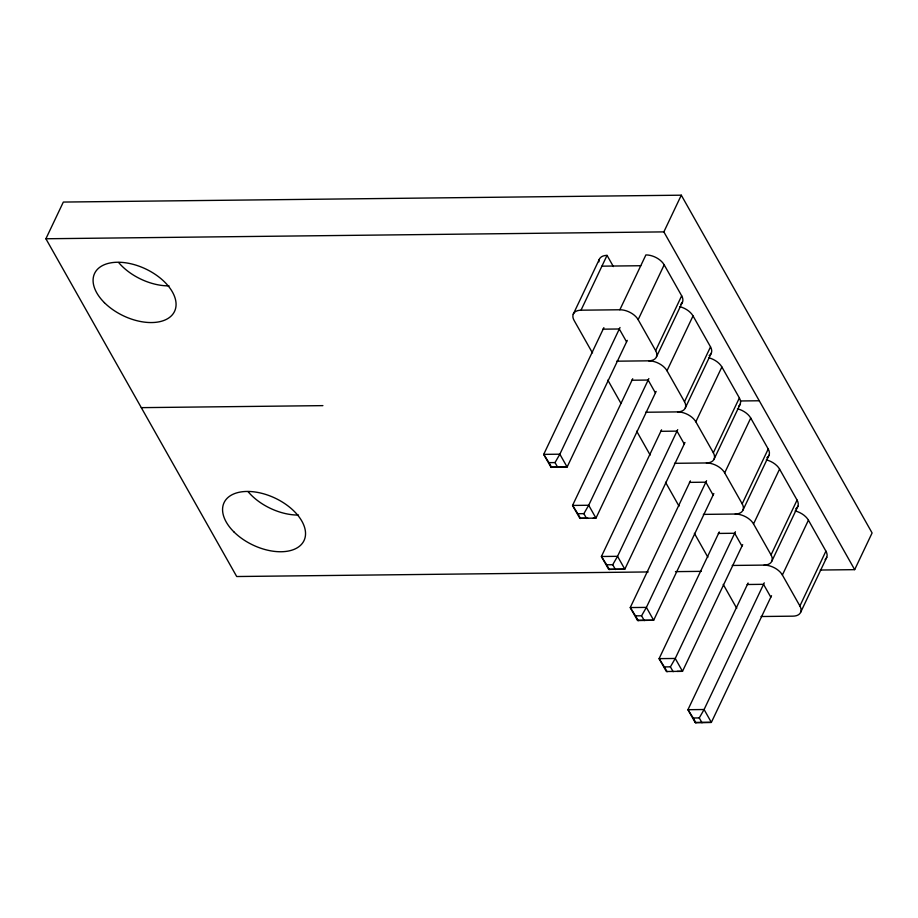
<?xml version="1.0" encoding="UTF-8"?>
<svg xmlns="http://www.w3.org/2000/svg" width="918" height="918" viewBox="0 0 918 918"><rect width="100%" height="100%" fill="white"/><g stroke="black" fill="none" stroke-linecap="round" stroke-linejoin="round"><path stroke-width="1.38" d="M648.211 571.948L236.706 576.527L45.9 238.76L63.331 202.063L681.294 195.19L872.1 532.956L854.669 569.653L820.267 570.032M573.234 314.243L599.27 259.415M592.558 352.845A14.745 8.652 25.4 0 1 591.571 351.353L574.083 320.393A14.745 8.652 25.4 0 1 581.014 310.192L607.05 255.365L613.385 266.576M603.872 327.669L543.708 454.376L550.972 467.239L567.117 467.055L627.281 340.36M581.014 310.192L619.857 309.768L645.893 254.929A14.745 8.652 25.4 0 1 664.184 264.843L681.672 295.803A14.745 8.652 25.4 0 1 680.858 304.179M854.669 569.653L663.863 231.887L681.294 195.19M620.017 327.485L559.854 454.192L555.023 462.58L557.754 467.411M616.804 361.187L648.705 360.831A14.745 8.652 25.4 0 0 655.647 350.642L638.148 319.671L664.184 264.843M632.72 378.732L572.557 505.439L579.82 518.303L595.966 518.131L656.129 391.424M655.647 350.642L681.672 295.803M656.496 356.781L682.533 301.953M648.865 378.56L588.702 505.256L583.871 513.655L586.602 518.475M645.652 412.251L677.553 411.895A14.745 8.652 25.4 0 0 684.495 401.705L666.996 370.746L693.033 315.918A14.745 8.652 25.4 0 0 679.745 306.646M661.568 429.808L601.405 556.503L608.668 569.367L624.814 569.194L684.977 442.487M684.495 401.705L710.521 346.878L693.033 315.918M685.344 407.856L711.381 353.028M677.713 429.624L617.55 556.319L612.719 564.719L615.45 569.539M674.5 463.315L706.401 462.959A14.745 8.652 25.4 0 0 713.343 452.769L695.844 421.81L721.881 366.982A14.745 8.652 25.4 0 0 708.593 357.71M690.416 480.871L630.253 607.567L637.517 620.442L653.662 620.258L713.825 493.563M713.343 452.769L739.369 397.942L721.881 366.982M714.193 458.92L740.229 404.092M706.562 480.688L646.398 607.395L641.567 615.783L644.298 620.614M703.349 514.39L735.249 514.034A14.745 8.652 25.4 0 0 742.192 503.833L724.692 472.873L750.729 418.046A14.745 8.652 25.4 0 0 737.441 408.774M719.264 531.935L659.101 658.642L666.365 671.506L682.51 671.322L742.673 544.626M742.192 503.833L768.217 449.005L750.729 418.046M743.041 509.983L769.077 455.156M735.41 531.751L675.246 658.458L670.415 666.847L673.146 671.678M732.197 565.454L764.097 565.098A14.745 8.652 25.4 0 0 771.04 554.908L753.54 523.937L779.577 469.109A14.745 8.652 25.4 0 0 766.289 459.849M748.113 582.999L687.949 709.706L695.213 722.569L711.358 722.397L771.522 595.69M771.04 554.908L797.065 500.069L779.577 469.109M771.889 561.047L797.926 506.22M764.258 582.827L704.095 709.522L699.264 717.922L701.995 722.741M761.045 616.517L792.945 616.162A14.745 8.652 25.4 0 0 799.888 605.972L782.388 575.012L808.425 520.185A14.745 8.652 25.4 0 0 795.137 510.913M799.888 605.972L825.913 551.144L808.425 520.185M800.737 612.122L826.774 557.295M45.9 238.76L663.863 231.887M601.921 266.163L640.775 265.727M602.908 329.172L619.294 328.988L626.569 341.852M631.756 380.236L648.142 380.052L655.418 392.927M141.303 407.649L322.906 405.63M740.688 400.971L759.278 400.764M660.604 431.311L676.991 431.127L684.266 443.991M550.972 467.239L567.117 467.055L559.854 454.192L543.708 454.376L548.975 462.649L555.023 462.58M689.452 482.375L705.839 482.191L713.114 495.054M593.28 518.154L595.966 518.131L588.702 505.256L572.557 505.439L577.824 513.724L583.871 513.655M579.82 518.303L587.899 518.211M718.301 533.438L734.687 533.255L741.962 546.118M608.668 569.367L624.814 569.194L617.55 556.319L601.405 556.503L606.672 564.788L612.719 564.719M675.453 571.639L701.26 571.352M747.149 584.502L763.535 584.318L770.81 597.193M637.517 620.442L653.662 620.258L646.398 607.395L630.253 607.567L635.52 615.852L641.567 615.783M677.128 671.379L682.51 671.322L675.246 658.458L659.101 658.642L664.368 666.916L670.415 666.847M695.213 722.569L711.358 722.397L704.095 709.522L687.949 709.706L693.216 717.991L699.264 717.922M607.831 380.121L620.419 402.417A14.745 8.652 25.4 0 0 620.878 403.163M636.679 431.196L649.267 453.481A14.745 8.652 25.4 0 0 650.254 454.984M665.527 482.26L678.115 504.556A14.745 8.652 25.4 0 0 679.102 506.047M694.375 533.324L706.963 555.62A14.745 8.652 25.4 0 0 707.95 557.111M723.223 584.387L735.811 606.683A14.745 8.652 25.4 0 0 736.798 608.175M548.975 462.649L551.695 467.48M577.824 513.724L580.543 518.544M606.672 564.788L609.391 569.608M635.52 615.852L638.24 620.683M664.368 666.916L667.088 671.746M693.216 717.991L695.936 722.81M598.915 261.871A14.745 8.652 25.4 0 1 607.05 255.365M648.705 360.831A14.745 8.652 25.4 0 1 666.996 370.746M619.857 309.768A14.745 8.652 25.4 0 1 638.148 319.671M677.553 411.895A14.745 8.652 25.4 0 1 695.844 421.81M710.521 346.878A14.745 8.652 25.4 0 1 709.132 355.645M706.401 462.959A14.745 8.652 25.4 0 1 724.692 472.873M739.369 397.942A14.745 8.652 25.4 0 1 738.554 406.307M735.249 514.034A14.745 8.652 25.4 0 1 753.54 523.937M768.217 449.005A14.745 8.652 25.4 0 1 766.828 457.784M764.097 565.098A14.745 8.652 25.4 0 1 782.388 575.012M797.065 500.069A14.745 8.652 25.4 0 1 795.676 508.847M825.913 551.144A14.745 8.652 25.4 0 1 825.098 559.51M169.038 285.865A44.248 25.945 25.4 0 1 118.651 262.525M298.511 515.055A44.248 25.945 25.4 0 1 248.135 491.727M104.4 302.665A44.248 25.945 25.4 0 0 174.328 311.833A44.248 25.945 25.4 0 0 125.009 262.709A44.248 25.945 25.4 0 0 104.4 302.665M233.872 531.855A44.248 25.945 25.4 0 0 303.801 541.023A44.248 25.945 25.4 0 0 254.481 491.91A44.248 25.945 25.4 0 0 233.872 531.855"/></g></svg>
